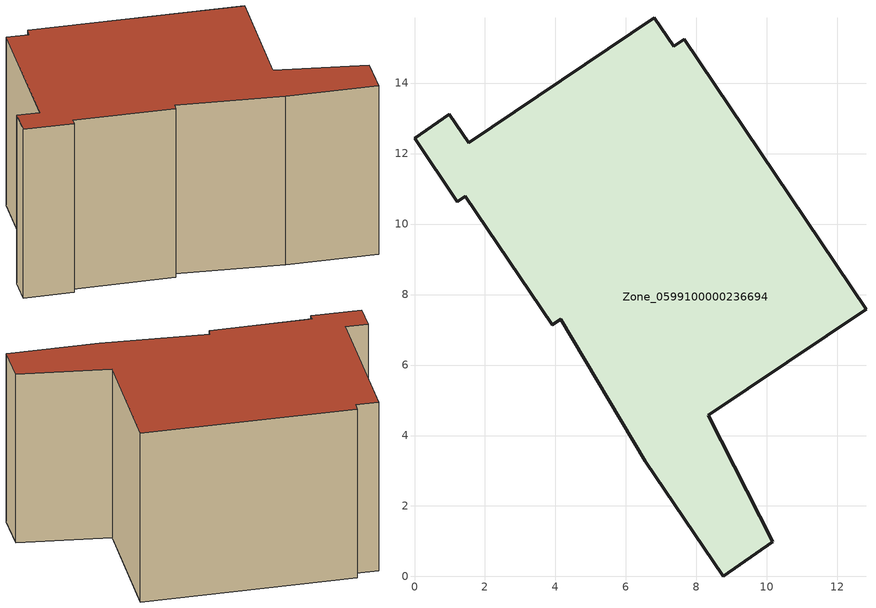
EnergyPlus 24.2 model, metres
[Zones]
Zone_0599100000236694
 floor ground (C_G): 10.17,0.98 8.76,0 6.55,3.27 4.15,7.3 3.91,7.15 1.44,10.79 1.21,10.63 0,12.44 0.99,13.11 1.54,12.31 6.8,15.86 7.35,15.05 7.66,15.24 12.81,7.58 8.34,4.57 z0
 wall outside (C_F): 1.54,12.31 0.99,13.11 0,12.44 1.21,10.63 1.44,10.79 3.91,7.15 4.15,7.3 6.55,3.27 8.76,0 10.17,0.98 8.34,4.57 12.81,7.58 7.66,15.24 7.35,15.05 6.8,15.86 1.54,12.31 z0:8.13
 roof outside (C_R): 4.15,7.3 6.55,3.27 8.76,0 10.17,0.98 8.34,4.57 12.81,7.58 7.66,15.24 7.35,15.05 6.8,15.86 1.54,12.31 0.99,13.11 0,12.44 1.21,10.63 1.44,10.79 3.91,7.15 z8.13
[BUILDING]
Pand.0599100000236694: North Axis=0; Terrain=City; Loads Convergence Tolerance Value=0.04; Temperature Convergence Tolerance Value=0.4; Solar Distribution=FullExterior; Maximum Number of Warmup Days=25; Minimum Number of Warmup Days=1
[Site:Location]
Rotterdam.The.Hague.AP_ZH_NLD Design_Conditions: Latitude=51.96; Longitude=4.45; Time Zone=1; Elevation=-4.5
[SITE:GROUNDTEMPERATURE:BUILDINGSURFACE]
18, 18, 18, 18, 18, 18, 18, 18, 18, 18, 18, 18
[MATERIAL] Thermal Absorptance=0.9; Solar Absorptance=0.7; Visible Absorptance=0.7
Name | Roughness | Thickness | Conductivity | Density | Specific Heat
G.TC.1975-1991 | MediumSmooth | 0.15 | 0.288461 | 540 | 1210
F.TC.1975-1991 | Rough | 0.3 | 0.230769 | 1920 | 840
R.TC.1975-1991 | MediumRough | 0.2 | 0.153846 | 1500 | 1000
[CONSTRUCTION]
C_G: G.TC.1975-1991
C_F: F.TC.1975-1991
C_R: R.TC.1975-1991
[ZONE]
Zone_0599100000236694: Type=1; Multiplier=1; Ceiling Height=Autocalculate; Volume=Autocalculate; Floor Area=autocalculate; Part of Total Floor Area=Yes
[ZONEINFILTRATION:DESIGNFLOWRATE]
Infil_Zone_0599100000236694: Zone or ZoneList or Space or SpaceList=Zone_0599100000236694; Schedule=AlwaysOn; Design Flow Rate Calculation Method=Flow/Area; Flow Rate per Floor Area=0.003; Constant Term Coefficient=1; Temperature Term Coefficient=0; Velocity Term Coefficient=0; Velocity Squared Term Coefficient=0
[HVACTEMPLATE:ZONE:IDEALLOADSAIRSYSTEM]
Zone_0599100000236694: Maximum Heating Supply Air Temperature=50; Minimum Cooling Supply Air Temperature=13; Maximum Heating Supply Air Humidity Ratio=0.0156; Minimum Cooling Supply Air Humidity Ratio=0.0077; Heating Limit=NoLimit; Cooling Limit=NoLimit; Dehumidification Control Type=ConstantSensibleHeatRatio; Cooling Sensible Heat Ratio=0.7; Dehumidification Setpoint=60; Humidification Control Type=None; Humidification Setpoint=30; Outdoor Air Method=None; Outdoor Air Flow Rate per Person=0.00944; Outdoor Air Flow Rate per Zone Floor Area=0; Outdoor Air Flow Rate per Zone=0; Demand Controlled Ventilation Type=None; Outdoor Air Economizer Type=NoEconomizer; Heat Recovery Type=None; Sensible Heat Recovery Effectiveness=0.7; Latent Heat Recovery Effectiveness=0.65
[ZONECONTROL:THERMOSTAT]
ThermostatControl_Zone_0599100000236694: Zone or ZoneList=Zone_0599100000236694; Control Type Schedule=DualSetpointControlType; Control 1=Thermostat_Zone_0599100000236694; Temperature Difference Between Cutout And Setpoint=0
[THERMOSTATSETPOINT:DUALSETPOINT]
Thermostat_Zone_0599100000236694: Heating Setpoint Temperature Schedule=HeatingSetpoint_Zone_0599100000236694; Cooling Setpoint Temperature Schedule=CoolingSetpoint_Zone_0599100000236694
[SCHEDULE:COMPACT]
HeatingSetpoint_Zone_0599100000236694: Through: 12/31, For: AllDays, Until: 24:00, 21
CoolingSetpoint_Zone_0599100000236694: Through: 12/31, For: AllDays, Until: 24:00, 24
DualSetpointControlType: Through: 12/31, For: AllDays, Until: 24:00, 4
AlwaysOn: Through: 12/31, For: AllDays, Until: 24:00, 1
